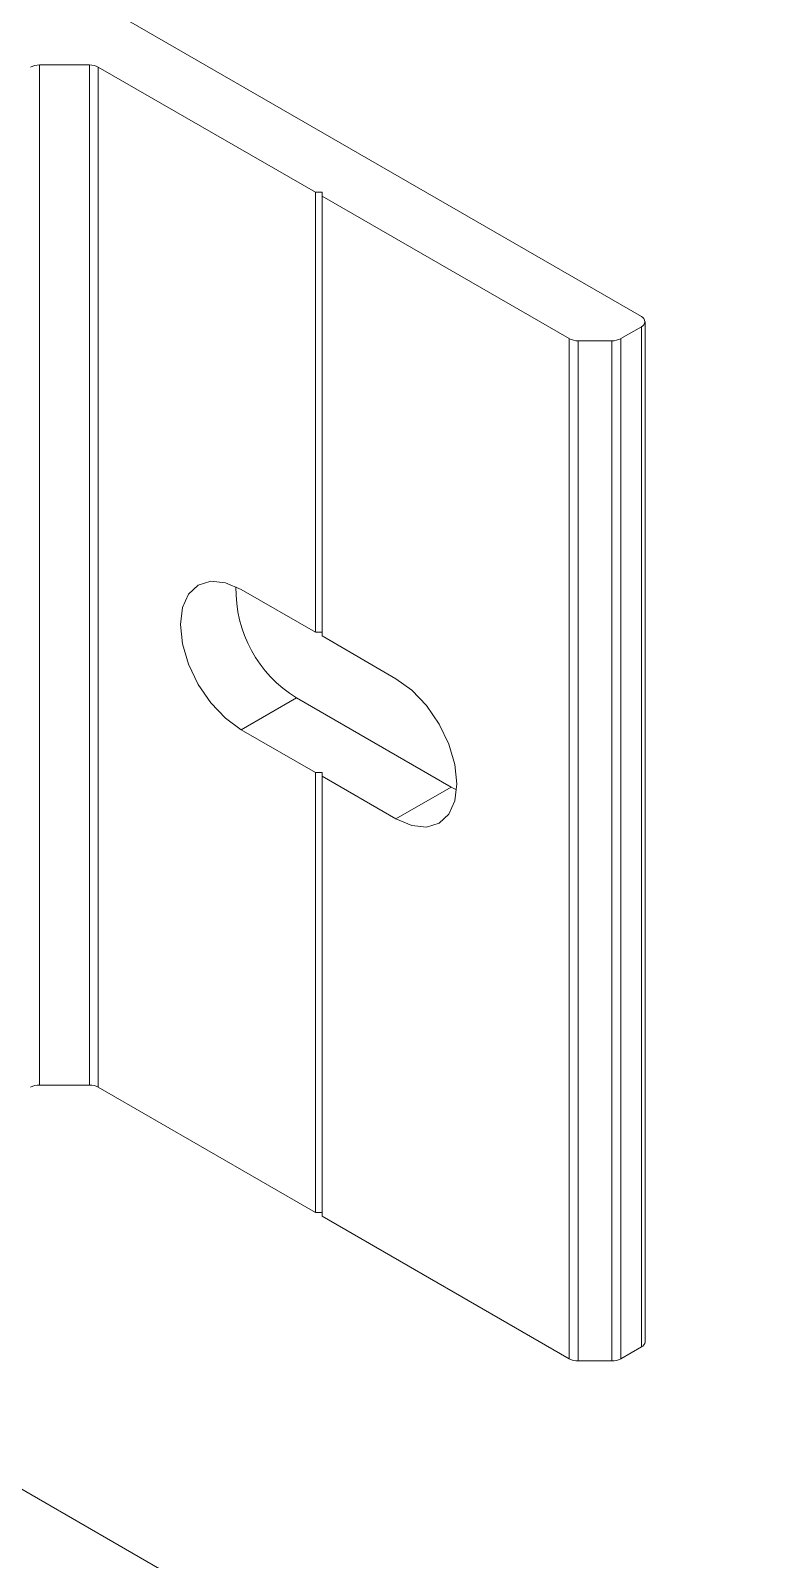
# Model space of a CAD drawing. Header units: millimetres. Extents: x 39 to 459, y 26 to 647.
# Drawn here: x 95.699 to 96.416, y 207.788 to 209.256 of the extents above; entities that cross this region are included whole.
import ezdxf

# ---------------------------------------------------------------- set-up
doc = ezdxf.new("R2010")
doc.units = ezdxf.units.MM
doc.layers.add('ANTET', color=7, linetype='Continuous')

# ---------------------------------------------------------------- blocks, each defined once
blk = doc.blocks.new('Griyaj Montajı')
at = {"color": 7, "linetype": 'Continuous', "lineweight": 15}
for p, q in [((11078.6896, 2100.9961), (11079.2397, 2100.6785)), ((11078.6621, 2100.9202), (11078.71, 2100.9202)), ((11078.6621, 2100.9202), (11078.6621, 2099.9403)), ((11078.71, 2100.9202), (11078.71, 2099.9403)), ((11078.7185, 2100.9182), (11078.9268, 2100.7979)), ((11078.7185, 2100.9182), (11078.7185, 2099.9383)), ((11078.9332, 2100.7979), (11078.9268, 2100.7979)), ((11078.9268, 2100.7979), (11078.9268, 2100.3753)), ((11078.9332, 2100.7979), (11078.9332, 2100.7942)), ((11078.9332, 2100.7942), (11079.1704, 2100.6573)), ((11078.9332, 2100.7942), (11078.9332, 2100.3717)), ((11079.2432, 2099.6938), (11079.2432, 2100.6736)), ((11079.1704, 2100.6573), (11079.1704, 2099.6774)), ((11079.2199, 2100.6573), (11079.2397, 2100.6687)), ((11079.2199, 2100.6573), (11079.2199, 2099.6774)), ((11079.2397, 2100.6687), (11079.2397, 2099.6889)), ((11079.1789, 2100.6552), (11079.2114, 2100.6552)), ((11079.1789, 2100.6552), (11079.1789, 2099.6754)), ((11079.2114, 2100.6552), (11079.2114, 2099.6754)), ((11078.8557, 2100.4164), (11078.9268, 2100.3753)), ((11078.9268, 2100.3753), (11078.9332, 2100.3753)), ((11078.9332, 2100.3717), (11079.0042, 2100.3306)), ((11078.9088, 2100.3122), (11078.8557, 2100.2816)), ((11079.0573, 2100.2265), (11078.9088, 2100.3122)), ((11078.8557, 2100.2816), (11078.9268, 2100.2406)), ((11078.9268, 2100.2406), (11078.9268, 2099.818)), ((11078.9268, 2100.2406), (11078.9332, 2100.2406)), ((11078.9332, 2100.2369), (11078.9332, 2100.2406)), ((11078.9332, 2100.2369), (11078.9332, 2099.8144)), ((11078.9332, 2100.2369), (11079.0042, 2100.1959)), ((11079.0573, 2100.2265), (11079.0042, 2100.1959)), ((11079.0623, 2100.2238), (11079.0573, 2100.2265)), ((11078.6621, 2099.9403), (11078.71, 2099.9403)), ((11078.7185, 2099.9383), (11078.9268, 2099.818)), ((11078.9332, 2099.818), (11078.9268, 2099.818)), ((11078.9332, 2099.8144), (11079.1704, 2099.6774)), ((11078.3229, 2099.738), (11080.9452, 2098.2241)), ((11079.2199, 2099.6774), (11079.2397, 2099.6889)), ((11079.1789, 2099.6754), (11079.2114, 2099.6754))]:
    blk.add_line(p, q, dxfattribs=at)
at = {"color": 7, "linetype": 'Continuous', "lineweight": 15, "flags": 128}
for points in [[(11078.8557, 2100.4164), (11078.8406, 2100.4228), (11078.8266, 2100.4242), (11078.8145, 2100.4204), (11078.8052, 2100.4118), (11078.7994, 2100.399), (11078.7974, 2100.3827), (11078.7994, 2100.3641), (11078.8052, 2100.3445), (11078.8145, 2100.3252), (11078.8266, 2100.3075), (11078.8406, 2100.2926), (11078.8557, 2100.2816)], [(11079.0042, 2100.1959), (11079.0193, 2100.1895), (11079.0334, 2100.1881), (11079.0455, 2100.1918), (11079.0548, 2100.2004), (11079.0606, 2100.2133), (11079.0626, 2100.2296), (11079.0606, 2100.2482), (11079.0548, 2100.2678), (11079.0455, 2100.2871), (11079.0334, 2100.3048), (11079.0193, 2100.3196), (11079.0042, 2100.3306)]]:
    blk.add_lwpolyline(points, dxfattribs=at)
at = {"color": 7, "linetype": 'Continuous', "lineweight": 15}
for centre, radius, start, end in [((11078.6617, 2100.9029), 0.0173, 88.8604, 118.0416), ((11078.7104, 2100.9029), 0.0173, 61.9537, 91.1575), ((11079.2378, 2100.6736), 0.00524, 290.7934, 69.2066), ((11079.1786, 2100.6725), 0.0173, 241.9606, 271.1506), ((11079.2117, 2100.6725), 0.0173, 268.8494, 298.0394), ((11078.9725, 2100.4161), 0.1219, 178.6392, 238.4691), ((11078.6617, 2099.923), 0.0173, 88.8604, 118.0416), ((11078.7104, 2099.923), 0.0173, 61.9537, 91.1575), ((11079.2372, 2099.6943), 0.00603, 294.3729, 354.3223), ((11079.1786, 2099.6927), 0.0173, 241.9606, 271.1506), ((11079.2117, 2099.6927), 0.0173, 268.8494, 298.0394)]:
    blk.add_arc(centre, radius, start, end, dxfattribs=at)

msp = doc.modelspace()

# ---------------------------------------------------------------- block references
at = {"layer": 'ANTET', "color": 0}
msp.add_blockref('Griyaj Montajı', (-10982.9547, -1891.697), dxfattribs=at)

doc.saveas('drawing.dxf')
